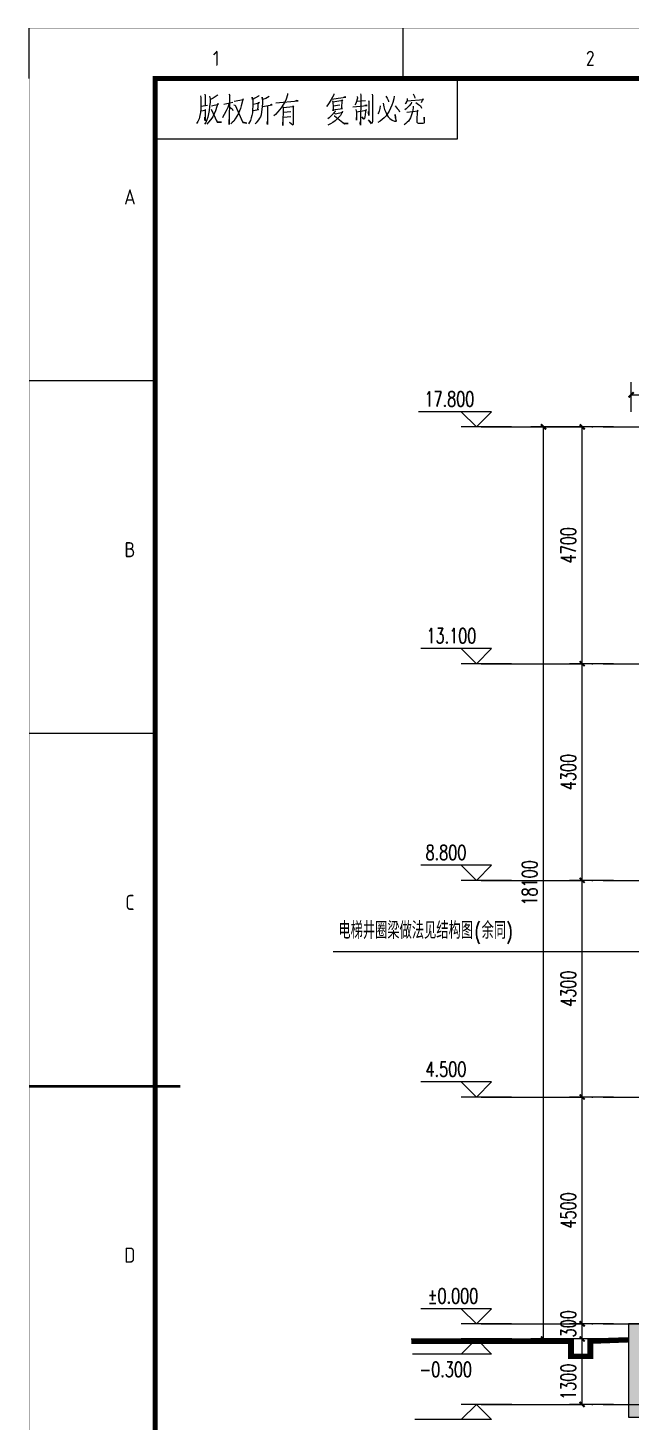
# Model space of a CAD drawing. Extents: x -59142 to 322364, y -122476 to 91021.
# Drawn here: x 133187 to 145161, y -97748 to -70078 of the extents above; entities that cross this region are included whole.
import ezdxf
from ezdxf.enums import TextEntityAlignment as Align

# ---------------------------------------------------------------- set-up
doc = ezdxf.new("R2010")
doc.units = 0
doc.header["$LTSCALE"] = 1000
doc.header["$MEASUREMENT"] = 0
doc.linetypes.add('DOTE', pattern=[2.42, 2, -0.2, 0.02, -0.2])
for name, color, linetype in [('DIM_ELEV', 3, 'Continuous'), ('DIM_LEAD', 3, 'Continuous'), ('DOTE', 1, 'DOTE'), ('PUB_DIM', 3, 'Continuous'), ('PUB_TEXT', 7, 'Continuous'), ('WALL', 255, 'Continuous')]:
    doc.layers.add(name, color=color, linetype=linetype)
doc.styles.add('_TCH_DIM', font='SIMPLEX', dxfattribs={"bigfont": 'GBCBIG'})
doc.styles.add('_TCH_DIM_T3', font='SIMPLEX', dxfattribs={"width": 0.705882, "bigfont": 'GBCBIG'})
doc.styles.get("Standard").update_dxf_attribs({"font": 'gbenor.shx', "bigfont": 'gbcbig.shx'})
doc.styles.add('TK', font='GEDITXT.SHX', dxfattribs={"width": 0.85, "height": 3.5, "bigfont": 'DXT.SHX'})
doc.dimstyles.new('_TCH_ARCH&&100', dxfattribs={"dimtxt": 297.5, "dimasz": 100, "dimexe": 250, "dimexo": 300, "dimgap": 126.25, "dimtad": 1, "dimdec": 0, "dimzin": 0, "dimdsep": 46, "dimtxsty": '_TCH_DIM_T3', "dimblk": 'ARCHTICK', "dimcen": 0.09, "dimazin": 2, "dimtfac": 1, "dimtdec": 0, "dimtix": 1, "dimtmove": 2, "dimatfit": 3, "dimfxl": 1, "dimtolj": 1, "dimtzin": 0, "dimarcsym": 0})

# ---------------------------------------------------------------- blocks, each defined once
blk = doc.blocks.new('GEDI_WK_A2')
at = {"color": 3}
for p, q in [((0, 410), (0, 420)), ((74.25, 410), (74.25, 420)), ((85, 398), (85, 410)), ((25, 398), (85, 398)), ((25, 350), (0, 350)), ((25, 280), (0, 280)), ((25, 210), (0, 210))]:
    blk.add_line(p, q, dxfattribs=at)
for points, const_width in [([(0, 0), (594, 0), (594, 420), (0, 420)], 0.1), ([(25, 10), (584, 10), (584, 410), (25, 410)], 1)]:
    blk.add_lwpolyline(points, close=True, dxfattribs=dict(at, const_width=const_width))
at = {"color": 3, "const_width": 0.5}
blk.add_lwpolyline([(30, 210), (0, 210)], dxfattribs=at)
at = {"color": 3}
for s, p in [('1', (37.12, 414)), ('2', (111.38, 414))]:
    blk.add_text(s, height=3, dxfattribs=at).set_placement(p, align=Align.MIDDLE)
for s, p in [('A', (20, 385)), ('B', (20, 315)), ('C', (20, 245)), ('D', (20, 175))]:
    blk.add_text(s, height=3, dxfattribs=at).set_placement(p, align=Align.CENTER)
blk = doc.blocks.new('GEDI_Copyright_2012')
at = {"color": 7, "lineweight": 0}
for points in [[(8.99, -3.43), (9.11, -3.83), (9.11, -5.03), (9.11, -5.93), (9.03, -6.73), (8.9, -7.33), (8.73, -8.03), (8.48, -8.53), (8.22, -8.93)], [(9.16, -5.48), (10.39, -5.28)], [(10.81, -3.53), (10.9, -4.03), (10.9, -4.68), (10.81, -5.53), (10.73, -6.33), (10.6, -7.03), (10.47, -7.68), (10.3, -8.23), (10.09, -8.72), (9.84, -9.08)], [(9.88, -3.13), (9.96, -3.43), (9.96, -5.33)], [(11.2, -5.43), (12.56, -5.08), (12.47, -4.93), (12.26, -5.58), (12, -6.38), (11.75, -6.98), (11.45, -7.63), (11.03, -8.23), (10.6, -8.68), (10.26, -9.03)], [(12.43, -3.23), (12.34, -3.38), (11.53, -3.88), (10.98, -4.13)], [(14.72, -4.88), (14.42, -5.73), (14.08, -6.43), (13.74, -7.13), (13.45, -7.63), (13.36, -7.78)], [(13.62, -5.08), (15.4, -4.68)], [(14.64, -3.13), (14.81, -3.38), (14.76, -3.33), (14.72, -9.13), (14.68, -8.72), (14.72, -8.13)], [(15.7, -4.48), (17.52, -4.18), (17.44, -4.03), (17.27, -4.68), (17.1, -5.43), (16.93, -5.93), (16.76, -6.43), (16.55, -6.93), (16.21, -7.48), (15.91, -7.98), (15.61, -8.43), (15.32, -8.72), (15.02, -8.98)], [(15.61, -5.23), (15.87, -5.28), (17.44, -8.72), (18.2, -8.83), (17.44, -8.63), (17.14, -8.08)], [(20.67, -3.38), (20.5, -3.48), (19.35, -4.13), (19.27, -3.73), (19.4, -4.13), (19.4, -5.43), (19.35, -6.23), (19.31, -6.78), (19.22, -7.33), (19.1, -7.83), (18.93, -8.33), (18.72, -8.68), (18.54, -8.98)], [(19.48, -6.38), (19.56, -6.33), (20.54, -6.18), (20.41, -6.23), (20.54, -4.68), (20.63, -4.88), (19.44, -5.13)], [(22.67, -3.58), (21.99, -3.98), (21.35, -4.13), (21.26, -3.73), (21.35, -4.33), (21.31, -4.93), (21.26, -5.58), (21.22, -6.13), (21.13, -6.63), (21.05, -7.18), (20.92, -7.58), (20.71, -7.88), (20.5, -8.23), (20.28, -8.53), (20.07, -8.78), (19.86, -8.98)], [(21.31, -5.53), (23.22, -5.23), (23.09, -5.18), (22.88, -5.28)], [(22.28, -5.43), (22.28, -9.13), (22.24, -8.88), (22.28, -8.48)], [(26.28, -2.98), (26.28, -3.23), (26.02, -4.08), (25.76, -4.68), (25.51, -5.08), (25.04, -5.83), (24.36, -6.63), (23.9, -7.13), (23.6, -7.38)], [(23.98, -4.83), (28.4, -4.43), (28.14, -4.33)], [(25.34, -5.53), (25.43, -5.73), (25.38, -9.03), (25.38, -9.33), (25.34, -9.03), (25.38, -8.68)], [(25.43, -5.73), (27.38, -5.53), (27.38, -5.43), (27.47, -5.53), (27.38, -5.58), (27.38, -9.08), (27.34, -9.28), (26.66, -8.63), (27.34, -9.18)], [(28.14, -4.33), (27.8, -4.48)], [(35.45, -3.03), (35.49, -3.23), (34.98, -4.18), (34.52, -4.83), (34.26, -5.23), (34.05, -5.53)], [(35.11, -4.08), (36.34, -3.93), (37.87, -3.68), (37.75, -3.63), (37.49, -3.73)], [(35.24, -4.43), (35.28, -4.73), (35.32, -5.58), (35.32, -6.38), (35.28, -6.23), (37.19, -5.93), (37.07, -5.93), (37.15, -4.23), (37.28, -4.38), (35.28, -4.68)], [(36.64, -5.28), (35.36, -5.48)], [(39.27, -5.63), (42.08, -5.33), (42.03, -5.33), (41.87, -5.28), (41.65, -5.38)], [(40.12, -3.58), (40.16, -3.88), (39.83, -4.93), (39.66, -5.23)], [(40.12, -4.48), (41.74, -4.33)], [(40.8, -3.03), (40.84, -3.28), (40.8, -9.23), (40.72, -8.88), (40.8, -8.53)], [(42.33, -4.33), (42.42, -4.58), (42.42, -7.33), (42.33, -6.83), (42.37, -6.53)], [(43.1, -3.13), (43.18, -3.43), (43.14, -8.23), (43.14, -8.53), (43.1, -8.78), (43.05, -8.88), (42.97, -8.98), (42.37, -8.23), (43.05, -8.88)], [(47.43, -3.48), (47.39, -4.03), (47.17, -4.73), (47, -5.28), (46.71, -5.88), (46.45, -6.48), (46.2, -6.88), (45.86, -7.38), (45.47, -7.78), (45.09, -8.13), (44.67, -8.48), (44.24, -8.72)], [(44.67, -5.43), (44.63, -5.93), (44.5, -6.48), (44.37, -6.83), (44.24, -7.03)], [(45.26, -4.88), (45.43, -5.63), (45.56, -6.18), (45.77, -6.68), (45.99, -7.23), (46.24, -7.63), (46.58, -7.93), (47.05, -8.28), (47.51, -8.43), (47.81, -8.48), (47.94, -8.48), (47.73, -7.78), (47.64, -7.13), (47.81, -8.48)], [(45.82, -3.53), (46.07, -3.93), (46.24, -4.28), (46.32, -4.48), (46.32, -4.63)], [(47.64, -5.43), (48.07, -5.93), (48.36, -6.28), (48.49, -6.58)], [(51.21, -5.48), (51.21, -5.83), (51.08, -6.58), (50.95, -7.03), (50.83, -7.43), (50.7, -7.78), (50.53, -8.13), (50.32, -8.43), (50.06, -8.68), (49.77, -8.93), (49.43, -9.18)], [(50.91, -4.68), (50.83, -4.98), (50.44, -5.43), (50.06, -5.83), (49.81, -6.03), (49.55, -6.23)], [(50.06, -3.98), (50.02, -4.33), (49.94, -4.58), (49.85, -4.83), (49.77, -4.98), (49.68, -5.03), (50.02, -4.43), (53.29, -4.13), (53.16, -4.03), (52.78, -4.83)], [(51.21, -3.03), (51.47, -3.58), (51.55, -3.93)], [(51.76, -4.78), (52.27, -5.13), (52.65, -5.43), (52.83, -5.68), (52.91, -5.88)], [(9.11, -6.38), (10.01, -6.28), (9.92, -6.13), (9.92, -8.38), (9.88, -8.08), (9.88, -7.68)], [(11.15, -6.08), (12.34, -8.63), (13.15, -8.68), (12.38, -8.58), (12.17, -8.28)], [(14.72, -5.63), (15.27, -6.03), (15.4, -6.33)], [(26.96, -6.58), (25.47, -6.73)], [(25.47, -7.68), (26.96, -7.53)], [(35.71, -6.38), (35.71, -6.53), (34.98, -7.43), (34.56, -7.78), (34.26, -8.03)], [(35.62, -6.88), (35.75, -6.98), (37.28, -6.68), (37.23, -6.53), (36.77, -7.33), (36.47, -7.68), (36.17, -7.98), (35.71, -8.38), (35.28, -8.72), (34.81, -8.98), (34.26, -9.23)], [(35.54, -7.38), (35.62, -7.43), (37.57, -8.98), (38.3, -8.93), (37.57, -8.93), (37.32, -8.78)], [(39.87, -6.13), (39.95, -6.68), (39.95, -6.78), (40, -8.28), (39.95, -7.98), (40, -7.73)], [(40, -6.58), (41.95, -6.28), (41.82, -6.13), (41.74, -6.53), (41.69, -7.18), (41.61, -7.63), (41.57, -7.93), (41.44, -8.08), (41.06, -7.58), (41.48, -8.03)], [(49.98, -6.68), (52.19, -6.43), (52.06, -6.28), (52.02, -6.58), (51.93, -8.18), (51.97, -8.63), (52.06, -8.78), (52.19, -8.88), (52.4, -8.88), (52.61, -8.88), (53.21, -8.88), (53.42, -8.78), (53.46, -8.72), (53.42, -7.68), (53.42, -8.78)]]:
    blk.add_lwpolyline(points, dxfattribs=at)
blk = doc.blocks.new('A$C1C011119')
for name, p in [('GEDI_WK_A2', (0, 0)), ('GEDI_Copyright_2012', (25, 410))]:
    blk.add_blockref(name, p)
at = {"style": 'TK', "width": 0.85}
for tag, height, p in [('PROJECTNAME', 4.75, (529, 44)), ('PHASE', 4, (571, 44)), ('DRAWINGNAME', 4.75, (539, 31))]:
    blk.add_attdef(tag, text='', height=height, dxfattribs=at).set_placement(p, align=Align.MIDDLE_CENTER)
for tag, p, height in [('APPROVE', (416, 32.75), 3.5), ('DESIGN', (461, 32.75), 3.5), ('REVIEW1', (416, 25.75), 3.5), ('DRAW', (461, 25.75), 3.5), ('REVIEW2', (416, 18.75), 3.5), ('PROPORTION', (461, 18.75), 3.5), ('DRAWINGNUMBER', (511, 18.5), 4), ('CHECK', (416, 11.75), 3.5), ('DATE', (461, 11.75), 3.5), ('VERSION', (577, 11.75), 3.5)]:
    blk.add_attdef(tag, p, '', height=height, dxfattribs=at)
blk = doc.blocks.new('safsafasffasfsd')
at = {"xscale": 100, "yscale": 100, "zscale": 100}
blk.add_blockref('A$C1C011119', (-59400, 0), dxfattribs=at)
blk = doc.blocks.new('_ArchTick')
at = {"color": 0, "linetype": 'ByBlock', "const_width": 0.4}
blk.add_lwpolyline([(-0.5, -0.5), (0.5, 0.5)], dxfattribs=at)
blk = doc.blocks.new('*D526')
at = {"layer": 'Defpoints', "color": 0, "transparency": 16777216}
for p in [(143421, -77997), (145109, -77997), (145109, -96097)]:
    blk.add_point(p, dxfattribs=at)
at = {"layer": 'PUB_DIM', "color": 0, "lineweight": -2, "transparency": 16777216}
for p, q in [((144809, -77997), (143171, -77997)), ((143421, -96097), (143421, -77997)), ((144809, -96097), (143171, -96097))]:
    blk.add_line(p, q, dxfattribs=at)
at = {"layer": 'PUB_DIM', "color": 0, "lineweight": -2, "transparency": 16777216, "xscale": 100, "yscale": 100, "zscale": 100}
for p, rotation in [((143421, -77997), 90), ((143421, -96097), 270)]:
    blk.add_blockref('_ArchTick', p, dxfattribs=dict(at, rotation=rotation))
at = {"layer": 'PUB_DIM', "color": 0, "transparency": 16777216, "insert": (143146, -87047), "char_height": 297.5, "attachment_point": 5, "rotation": 90, "style": '_TCH_DIM_T3'}
blk.add_mtext('\\A1;18100', dxfattribs=at)
blk = doc.blocks.new('*D527')
at = {"layer": 'Defpoints', "color": 0, "transparency": 16777216}
for p in [(144189, -96097), (145109, -96097), (145109, -97397)]:
    blk.add_point(p, dxfattribs=at)
at = {"layer": 'PUB_DIM', "color": 0, "lineweight": -2, "transparency": 16777216}
for p, q in [((144809, -96097), (143939, -96097)), ((144189, -97397), (144189, -96097)), ((144809, -97397), (143939, -97397))]:
    blk.add_line(p, q, dxfattribs=at)
at = {"layer": 'PUB_DIM', "color": 0, "lineweight": -2, "transparency": 16777216, "xscale": 100, "yscale": 100, "zscale": 100}
for p, rotation in [((144189, -96097), 90), ((144189, -97397), 270)]:
    blk.add_blockref('_ArchTick', p, dxfattribs=dict(at, rotation=rotation))
at = {"layer": 'PUB_DIM', "color": 0, "transparency": 16777216, "insert": (143914, -96947), "char_height": 297.5, "attachment_point": 5, "rotation": 90, "style": '_TCH_DIM_T3'}
blk.add_mtext('\\A1;1300', dxfattribs=at)
blk = doc.blocks.new('*D528')
at = {"layer": 'Defpoints', "color": 0, "transparency": 16777216}
for p in [(144189, -95797), (145109, -95797), (145109, -96097)]:
    blk.add_point(p, dxfattribs=at)
at = {"layer": 'PUB_DIM', "color": 0, "lineweight": -2, "transparency": 16777216}
for p, q in [((144809, -95797), (143939, -95797)), ((144189, -96097), (144189, -95797)), ((144809, -96097), (143939, -96097))]:
    blk.add_line(p, q, dxfattribs=at)
at = {"layer": 'PUB_DIM', "color": 0, "lineweight": -2, "transparency": 16777216, "xscale": 100, "yscale": 100, "zscale": 100}
for p, rotation in [((144189, -95797), 90), ((144189, -96097), 270)]:
    blk.add_blockref('_ArchTick', p, dxfattribs=dict(at, rotation=rotation))
at = {"layer": 'PUB_DIM', "color": 0, "transparency": 16777216, "insert": (143914, -95797), "char_height": 297.5, "attachment_point": 5, "rotation": 90, "style": '_TCH_DIM_T3'}
blk.add_mtext('\\A1;300', dxfattribs=at)
blk = doc.blocks.new('*D529')
at = {"layer": 'Defpoints', "color": 0, "transparency": 16777216}
for p in [(144189, -91297), (145109, -91297), (145109, -95797)]:
    blk.add_point(p, dxfattribs=at)
at = {"layer": 'PUB_DIM', "color": 0, "lineweight": -2, "transparency": 16777216}
for p, q in [((144809, -91297), (143939, -91297)), ((144189, -95797), (144189, -91297)), ((144809, -95797), (143939, -95797))]:
    blk.add_line(p, q, dxfattribs=at)
at = {"layer": 'PUB_DIM', "color": 0, "lineweight": -2, "transparency": 16777216, "xscale": 100, "yscale": 100, "zscale": 100}
for p, rotation in [((144189, -91297), 90), ((144189, -95797), 270)]:
    blk.add_blockref('_ArchTick', p, dxfattribs=dict(at, rotation=rotation))
at = {"layer": 'PUB_DIM', "color": 0, "transparency": 16777216, "insert": (143914, -93547), "char_height": 297.5, "attachment_point": 5, "rotation": 90, "style": '_TCH_DIM_T3'}
blk.add_mtext('\\A1;4500', dxfattribs=at)
blk = doc.blocks.new('*D530')
at = {"layer": 'Defpoints', "color": 0, "transparency": 16777216}
for p in [(144189, -86997), (145109, -86997), (145109, -91297)]:
    blk.add_point(p, dxfattribs=at)
at = {"layer": 'PUB_DIM', "color": 0, "lineweight": -2, "transparency": 16777216}
for p, q in [((144809, -86997), (143939, -86997)), ((144189, -91297), (144189, -86997)), ((144809, -91297), (143939, -91297))]:
    blk.add_line(p, q, dxfattribs=at)
at = {"layer": 'PUB_DIM', "color": 0, "lineweight": -2, "transparency": 16777216, "xscale": 100, "yscale": 100, "zscale": 100}
for p, rotation in [((144189, -86997), 90), ((144189, -91297), 270)]:
    blk.add_blockref('_ArchTick', p, dxfattribs=dict(at, rotation=rotation))
at = {"layer": 'PUB_DIM', "color": 0, "transparency": 16777216, "insert": (143914, -89147), "char_height": 297.5, "attachment_point": 5, "rotation": 90, "style": '_TCH_DIM_T3'}
blk.add_mtext('\\A1;4300', dxfattribs=at)
blk = doc.blocks.new('*D531')
at = {"layer": 'Defpoints', "color": 0, "transparency": 16777216}
for p in [(144189, -82697), (145109, -82697), (145109, -86997)]:
    blk.add_point(p, dxfattribs=at)
at = {"layer": 'PUB_DIM', "color": 0, "lineweight": -2, "transparency": 16777216}
for p, q in [((144809, -82697), (143939, -82697)), ((144189, -86997), (144189, -82697)), ((144809, -86997), (143939, -86997))]:
    blk.add_line(p, q, dxfattribs=at)
at = {"layer": 'PUB_DIM', "color": 0, "lineweight": -2, "transparency": 16777216, "xscale": 100, "yscale": 100, "zscale": 100}
for p, rotation in [((144189, -82697), 90), ((144189, -86997), 270)]:
    blk.add_blockref('_ArchTick', p, dxfattribs=dict(at, rotation=rotation))
at = {"layer": 'PUB_DIM', "color": 0, "transparency": 16777216, "insert": (143914, -84847), "char_height": 297.5, "attachment_point": 5, "rotation": 90, "style": '_TCH_DIM_T3'}
blk.add_mtext('\\A1;4300', dxfattribs=at)
blk = doc.blocks.new('*D532')
at = {"layer": 'Defpoints', "color": 0, "transparency": 16777216}
for p in [(144189, -77997), (145109, -77997), (145109, -82697)]:
    blk.add_point(p, dxfattribs=at)
at = {"layer": 'PUB_DIM', "color": 0, "lineweight": -2, "transparency": 16777216}
for p, q in [((144809, -77997), (143939, -77997)), ((144189, -82697), (144189, -77997)), ((144809, -82697), (143939, -82697))]:
    blk.add_line(p, q, dxfattribs=at)
at = {"layer": 'PUB_DIM', "color": 0, "lineweight": -2, "transparency": 16777216, "xscale": 100, "yscale": 100, "zscale": 100}
for p, rotation in [((144189, -77997), 90), ((144189, -82697), 270)]:
    blk.add_blockref('_ArchTick', p, dxfattribs=dict(at, rotation=rotation))
at = {"layer": 'PUB_DIM', "color": 0, "transparency": 16777216, "insert": (143914, -80347), "char_height": 297.5, "attachment_point": 5, "rotation": 90, "style": '_TCH_DIM_T3'}
blk.add_mtext('\\A1;4700', dxfattribs=at)
blk = doc.blocks.new('*D551')
at = {"layer": 'Defpoints', "color": 0, "transparency": 16777216}
for p in [(146361, -77360), (145161, -77997), (146361, -77997)]:
    blk.add_point(p, dxfattribs=at)
at = {"layer": 'PUB_DIM', "color": 0, "lineweight": -2, "transparency": 16777216}
for p, q in [((145161, -77697), (145161, -77110)), ((146361, -77697), (146361, -77110)), ((145161, -77360), (146361, -77360))]:
    blk.add_line(p, q, dxfattribs=at)
at = {"layer": 'PUB_DIM', "color": 0, "lineweight": -2, "transparency": 16777216, "xscale": 100, "yscale": 100, "zscale": 100, "rotation": 180}
blk.add_blockref('_ArchTick', (145161, -77360), dxfattribs=at)
at = {"layer": 'PUB_DIM', "color": 0, "lineweight": -2, "transparency": 16777216, "xscale": 100, "yscale": 100, "zscale": 100}
blk.add_blockref('_ArchTick', (146361, -77360), dxfattribs=at)
at = {"layer": 'PUB_DIM', "color": 0, "transparency": 16777216, "insert": (145761, -77085), "char_height": 297.5, "attachment_point": 5, "style": '_TCH_DIM_T3'}
blk.add_mtext('\\A1;1200', dxfattribs=at)

msp = doc.modelspace()

# ---------------------------------------------------------------- hatches: boundary and pattern name
at = {"layer": 'WALL'}
h = msp.add_hatch(color=256, dxfattribs=at)
h.dxf.hatch_style = 1
h.paths.add_polyline_path([(145358.7, -95797.2), (145108.7, -95797.2), (145108.7, -97647.2), (148810.7, -97647.2), (148810.7, -95797.2), (148560.7, -95797.2), (148560.7, -97397.2), (145358.7, -97397.2)])

# ---------------------------------------------------------------- linework, layer by layer
at = {"const_width": 100}
msp.add_lwpolyline([(140795.5, -96147.2), (143958.7, -96147.2), (143958.7, -96447.2), (144358.7, -96447.2), (144358.7, -96145.3), (145110.5, -96117.1)], dxfattribs=at)
msp.add_lwpolyline([(140795.5, -96097.2), (144008.7, -96097.2), (144008.7, -96397.2), (144308.7, -96397.2), (144308.7, -96097.2), (145108.7, -96067.2)])
at = {"layer": 'DIM_ELEV'}
for p, q in [((142388.5, -77697.3), (140938.5, -77697.3)), ((142088.5, -77997.3), (141788.5, -77697.3)), ((142088.5, -77997.3), (142388.5, -77697.3)), ((142788.9, -77997.3), (141788.5, -77997.3)), ((142388.5, -82397.2), (140984.5, -82397.2)), ((142088.5, -82697.2), (141788.5, -82397.2)), ((142088.5, -82697.2), (142388.5, -82397.2)), ((142788.5, -82697.2), (141788.5, -82697.2)), ((142388.5, -86697.2), (140984.5, -86697.2)), ((142088.5, -86997.2), (141788.5, -86697.2)), ((142088.5, -86997.2), (142388.5, -86697.2)), ((142788.5, -86997.2), (141788.5, -86997.2)), ((142388.5, -90997.2), (140984.5, -90997.2)), ((142088.5, -91297.2), (141788.5, -90997.2)), ((142088.5, -91297.2), (142388.5, -90997.2)), ((142788.5, -91297.2), (141788.5, -91297.2)), ((142388.5, -95497.2), (140984.5, -95497.2)), ((142088.5, -95797.2), (141788.5, -95497.2)), ((142088.5, -95797.2), (142388.5, -95497.2)), ((142788.5, -95797.2), (141788.5, -95797.2)), ((142088.5, -96097.2), (141788.5, -96397.2)), ((142791, -96097.2), (141788.5, -96097.2)), ((142088.5, -96097.2), (142388.5, -96397.2)), ((142388.5, -96397.2), (140823.5, -96397.2)), ((142088.5, -97397.2), (141788.5, -97697.2)), ((142791, -97397.2), (141788.5, -97397.2)), ((142088.5, -97397.2), (142388.5, -97697.2)), ((142388.5, -97697.2), (140869.5, -97697.2))]:
    msp.add_line(p, q, dxfattribs=at)
at = {"layer": 'DIM_LEAD'}
msp.add_line((147112.3, -88417.9), (139244.6, -88417.9), dxfattribs=at)
at = {"layer": 'DOTE'}
for p, q in [((142183.2, -77997.3), (161250, -77997.3)), ((142183.2, -82697.2), (161250, -82697.2)), ((142183.2, -86997.2), (161184, -86997.2)), ((142183.2, -91297.2), (161184, -91297.2)), ((142183.2, -95797.2), (161184, -95797.2)), ((142183.2, -97397.2), (147877, -97397.2))]:
    msp.add_line(p, q, dxfattribs=at)
at = {"layer": 'WALL'}
msp.add_lwpolyline([(145358.7, -95797.2), (145108.7, -95797.2), (145108.7, -97647.2), (148810.7, -97647.2), (148810.7, -95797.2), (148560.7, -95797.2), (148560.7, -97397.2), (145358.7, -97397.2)], close=True, dxfattribs=at)

# ---------------------------------------------------------------- block references
msp.add_blockref('safsafasffasfsd', (192612, -112083.5))

# ---------------------------------------------------------------- texts
at = {"layer": 'PUB_TEXT', "style": '_TCH_DIM', "width": 0.705882}
for s, p in [('17.800', (141058.5, -77592.3)), ('13.100', (141098.5, -82292.2)), ('8.800', (141080.5, -86592.2)), ('(', (142052.7, -88157.1)), (')', (142684.2, -88157.1)), ('4.500', (141080.5, -90892.2)), ('%%P0.000', (141119.5, -95392.2)), ('-0.300', (140958.5, -96852.2))]:
    msp.add_text(s, height=297.5, dxfattribs=at).set_placement(p)
at = {"layer": 'PUB_TEXT', "style": '_TCH_DIM'}
for s, height, p in [('电梯井圈梁做法见结构图', 337.589, (139349.6, -88157.1)), ('余同', 337.59, (142192.7, -88157.1))]:
    msp.add_text(s, height=height, dxfattribs=at).set_placement(p)

# ---------------------------------------------------------------- dimensions: what is measured, and where the dimension line sits
at = {"layer": 'PUB_DIM'}
for p1, p2, distance, picture, middle in [((145160.7, -77997.2), (146360.7, -77997.2), 637.2, '*D551', (145760.7, -77085)), ((145108.7, -96097.2), (145108.7, -77997.2), 1687.9, '*D526', (143145.8, -87047.2)), ((145108.7, -82697.2), (145108.7, -77997.2), 919.9, '*D532', (143913.8, -80347.2)), ((145108.7, -86997.2), (145108.7, -82697.2), 919.9, '*D531', (143913.8, -84847.2)), ((145108.7, -91297.2), (145108.7, -86997.2), 919.9, '*D530', (143913.8, -89147.2)), ((145108.7, -95797.2), (145108.7, -91297.2), 919.9, '*D529', (143913.8, -93547.2))]:
    dim = msp.add_aligned_dim(p1=p1, p2=p2, distance=distance, dimstyle='_TCH_ARCH&&100', dxfattribs=at)
    dim.commit()
    dim.dimension.update_dxf_attribs({"geometry": picture, "text_midpoint": middle})
for base, p1, p2, picture, middle in [((144188.8, -95797.2), (145108.7, -96097.2), (145108.7, -95797.2), '*D528', (143913.8, -95797.2)), ((144188.8, -96097.2), (145108.7, -97397.2), (145108.7, -96097.2), '*D527', (143913.8, -96947))]:
    dim = msp.add_linear_dim(base=base, p1=p1, p2=p2, angle=90, dimstyle='_TCH_ARCH&&100', dxfattribs=at)
    dim.commit()
    dim.dimension.update_dxf_attribs({"geometry": picture, "text_midpoint": middle, "dimtype": 129})

doc.saveas('drawing.dxf')
